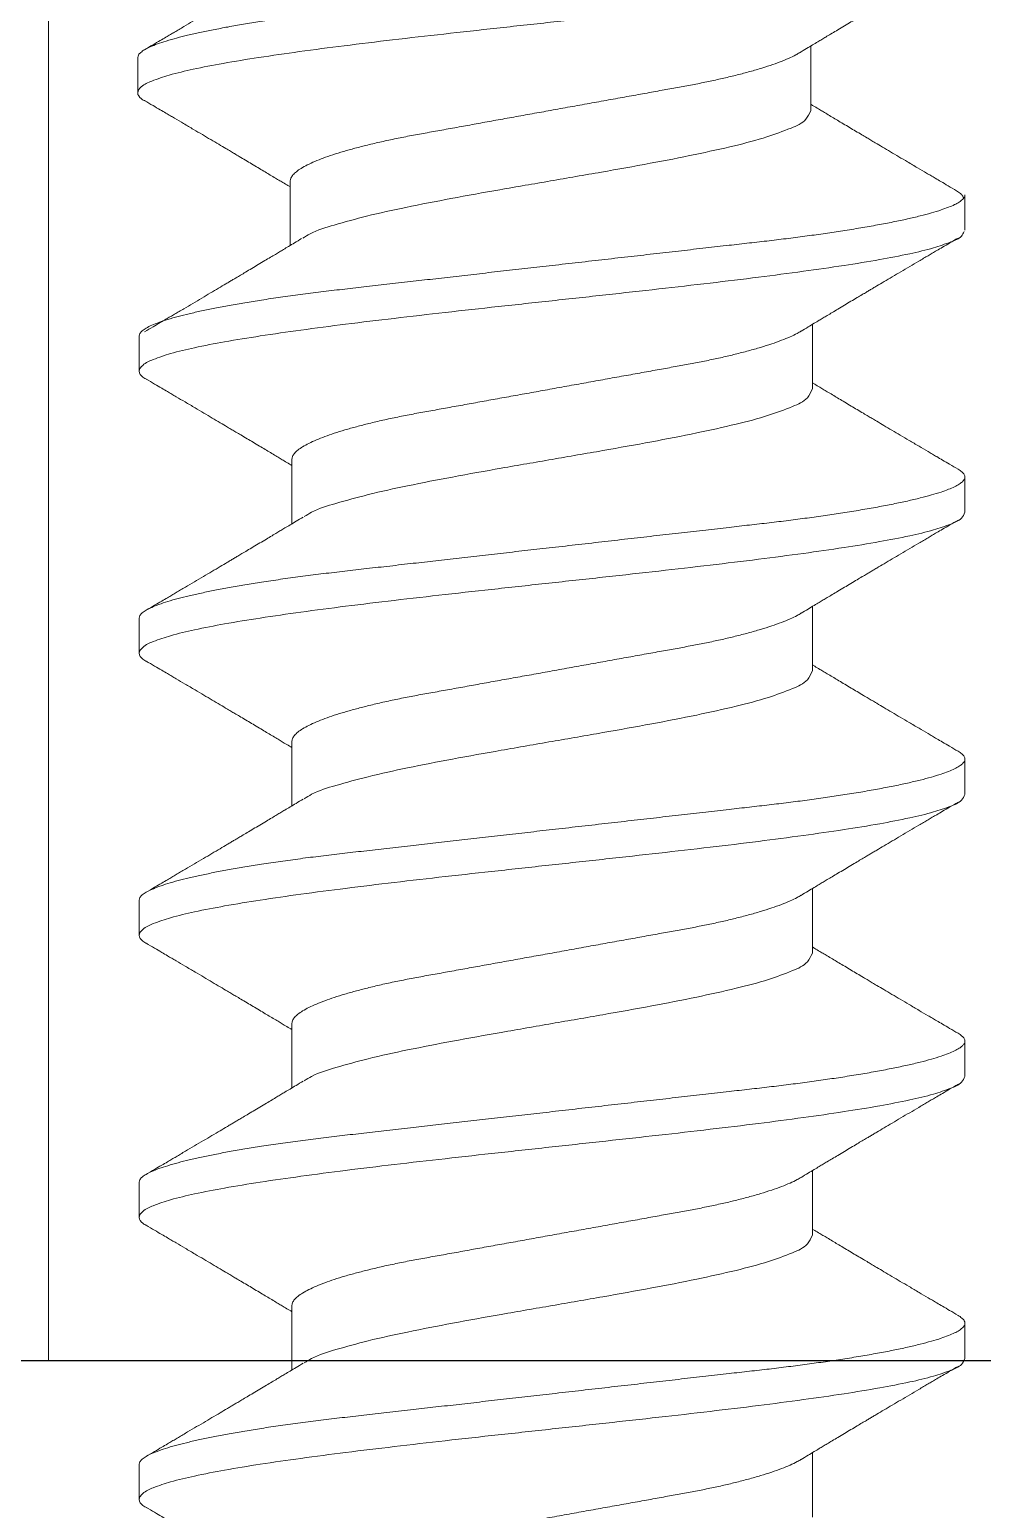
# Model space of a CAD drawing. Extents: x -82 to 113, y -82 to 93.
# Drawn here: x 8.4627 to 8.652, y 76.7512 to 77.045 of the extents above; entities that cross this region are included whole.
import ezdxf

# ---------------------------------------------------------------- set-up
doc = ezdxf.new("R2010")
doc.units = 0
doc.header["$MEASUREMENT"] = 0
doc.linetypes.add('SLD-Solid', pattern=[0])
doc.layers.get('0').update_dxf_attribs({"linetype": 'CONTINUOUS'})
doc.layers.add('Ballons', color=7, linetype='CONTINUOUS')
doc.layers.add('VENT', color=5, linetype='CONTINUOUS')

# ---------------------------------------------------------------- blocks, each defined once
blk = doc.blocks.new('NO 8 2 IN')
at = {"color": 7, "linetype": 'SLD-Solid', "lineweight": 15}
for p, q in [((1.25778, 0.0823), (1.25078, 0.0823)), ((0.9785, 0.082), (0.9715, 0.082)), ((1.0345, 0.082), (1.0275, 0.082)), ((1.0905, 0.082), (1.0835, 0.082)), ((1.1465, 0.082), (1.1395, 0.082)), ((1.2025, 0.082), (1.1955, 0.082)), ((1.01, 0.05169), (0.99721, 0.05169)), ((1.066, 0.05169), (1.05321, 0.05169)), ((1.122, 0.05169), (1.10921, 0.05169)), ((1.178, 0.05169), (1.16521, 0.05169)), ((1.23328, 0.05199), (1.22049, 0.05199)), ((0.968, -0.05169), (0.98079, -0.05169)), ((1.024, -0.05169), (1.03679, -0.05169)), ((1.08, -0.05169), (1.09279, -0.05169)), ((1.136, -0.05169), (1.14879, -0.05169)), ((1.192, -0.05169), (1.20479, -0.05169)), ((1.24728, -0.05139), (1.26007, -0.05139)), ((0.9995, -0.082), (1.0065, -0.082)), ((1.0555, -0.082), (1.0625, -0.082)), ((1.1115, -0.082), (1.1185, -0.082)), ((1.1675, -0.082), (1.1745, -0.082)), ((1.2235, -0.082), (1.2305, -0.082))]:
    blk.add_line(p, q, dxfattribs=at)
for points, knots in [([(1.24914, 0.08075), (1.24927, 0.08104), (1.24959, 0.08174), (1.2508, 0.08263), (1.25235, 0.08137), (1.25329, 0.07915), (1.25446, 0.07567), (1.25556, 0.07094), (1.25671, 0.065), (1.25785, 0.05796), (1.259, 0.04994), (1.26016, 0.04107), (1.26131, 0.0315), (1.26247, 0.0214), (1.26362, 0.01094), (1.26478, 0.0003), (1.26594, -0.01034), (1.26709, -0.0208), (1.26825, -0.0309), (1.2694, -0.04047), (1.27056, -0.04934), (1.27171, -0.05736), (1.27285, -0.06441), (1.274, -0.07032), (1.27509, -0.07511), (1.27627, -0.07847), (1.2772, -0.08093), (1.27836, -0.0815), (1.27878, -0.0817)], [0, 0, 0, 0, 0.0057312, 0.0137294, 0.0217283, 0.0358057, 0.0571924, 0.0858972, 0.1215754, 0.1636904, 0.2115661, 0.2644133, 0.3213499, 0.3814193, 0.4436088, 0.5068678, 0.5701267, 0.6323161, 0.6923852, 0.7493214, 0.8021681, 0.8500432, 0.8921576, 0.9278349, 0.956539, 0.9779248, 0.9920013, 1, 1, 1, 1]), ([(1.25778, 0.0823), (1.25795, 0.08226), (1.25835, 0.08218), (1.25887, 0.08164), (1.25941, 0.08085), (1.25995, 0.07973), (1.26052, 0.0783), (1.2611, 0.07654), (1.26167, 0.07454), (1.26222, 0.07231), (1.26277, 0.06989), (1.26332, 0.06722), (1.26386, 0.06434), (1.26439, 0.06124), (1.26493, 0.05786), (1.26548, 0.05419), (1.26602, 0.05025), (1.26654, 0.04617), (1.26704, 0.04197), (1.26753, 0.03761), (1.26805, 0.03308), (1.26857, 0.02851), (1.26909, 0.02392), (1.26961, 0.01934), (1.27014, 0.01466), (1.27068, 0.00992), (1.27123, 0.00512), (1.2718, 0.00015), (1.27238, -0.00496), (1.27297, -0.01018), (1.27356, -0.01534), (1.27414, -0.02041), (1.2747, -0.02535), (1.27524, -0.03015), (1.27576, -0.03465), (1.27624, -0.03885), (1.27668, -0.04279), (1.27715, -0.04661), (1.27763, -0.05033), (1.27813, -0.05392), (1.27866, -0.05746), (1.27921, -0.06092), (1.2798, -0.06426), (1.28039, -0.06736), (1.28098, -0.07018), (1.28158, -0.07271), (1.28217, -0.07494), (1.28274, -0.07682), (1.28329, -0.07835), (1.2838, -0.07955), (1.2843, -0.08049), (1.28478, -0.08115), (1.28526, -0.0816), (1.28562, -0.08167), (1.28578, -0.0817)], [0, 0, 0, 0, 0.003092, 0.007218, 0.012848, 0.020196, 0.029358, 0.040369, 0.053221, 0.066587, 0.081415, 0.097635, 0.11516, 0.13389, 0.153715, 0.176448, 0.200174, 0.224724, 0.249924, 0.275906, 0.303091, 0.331379, 0.358168, 0.385658, 0.413725, 0.442232, 0.471038, 0.499995, 0.531578, 0.562966, 0.593969, 0.624401, 0.654092, 0.682884, 0.710636, 0.735058, 0.758527, 0.78147, 0.803831, 0.825476, 0.846274, 0.867849, 0.888108, 0.906911, 0.924131, 0.939662, 0.953422, 0.965357, 0.974673, 0.982441, 0.988705, 0.993557, 0.99719, 1, 1, 1, 1]), ([(0.96994, 0.08062), (0.96962, 0.08006), (0.96901, 0.07903), (0.96818, 0.07762), (0.96751, 0.07648), (0.96695, 0.07553), (0.96626, 0.07436), (0.96536, 0.07282), (0.96427, 0.07098), (0.96321, 0.06918), (0.96223, 0.06752), (0.9613, 0.06596), (0.96053, 0.06465), (0.95991, 0.06361), (0.95939, 0.06273), (0.95879, 0.06173), (0.95812, 0.0606), (0.95739, 0.05936), (0.95667, 0.05816), (0.95598, 0.057), (0.95533, 0.05592), (0.95474, 0.05493), (0.95419, 0.05401), (0.95365, 0.05311), (0.95319, 0.05234), (0.95289, 0.05184), (0.95279, 0.05169)], [0, 0, 0, 0, 0.057982, 0.10656, 0.145743, 0.175979, 0.205039, 0.26703, 0.335195, 0.395553, 0.453065, 0.507733, 0.55728, 0.588303, 0.615908, 0.648764, 0.691919, 0.733036, 0.777294, 0.8174, 0.853077, 0.889788, 0.920247, 0.948394, 0.983846, 1, 1, 1, 1]), ([(0.96986, 0.08045), (0.96999, 0.08074), (0.97031, 0.08144), (0.97152, 0.08233), (0.97307, 0.08107), (0.97401, 0.07885), (0.97518, 0.07537), (0.97628, 0.07064), (0.97743, 0.0647), (0.97857, 0.05766), (0.97972, 0.04964), (0.98088, 0.04077), (0.98203, 0.0312), (0.98319, 0.0211), (0.98434, 0.01064), (0.9855, 0), (0.98666, -0.01064), (0.98781, -0.0211), (0.98897, -0.03121), (0.99012, -0.04077), (0.99128, -0.04964), (0.99243, -0.05766), (0.99357, -0.06471), (0.99472, -0.07062), (0.99581, -0.07541), (0.99699, -0.07877), (0.99793, -0.08123), (0.99908, -0.0818), (0.9995, -0.082)], [0, 0, 0, 0, 0.005731, 0.013729, 0.021728, 0.035806, 0.057192, 0.085897, 0.121575, 0.16369, 0.211566, 0.264413, 0.32135, 0.381419, 0.443609, 0.506868, 0.570127, 0.632316, 0.692385, 0.749321, 0.802168, 0.850043, 0.892157, 0.927835, 0.956539, 0.977925, 0.992001, 1, 1, 1, 1]), ([(0.9785, 0.082), (0.97867, 0.08196), (0.97908, 0.08188), (0.97959, 0.08134), (0.98013, 0.08055), (0.98067, 0.07943), (0.98124, 0.078), (0.98182, 0.07624), (0.98239, 0.07424), (0.98294, 0.07201), (0.98349, 0.06959), (0.98404, 0.06692), (0.98458, 0.06404), (0.98511, 0.06094), (0.98565, 0.05756), (0.9862, 0.05389), (0.98674, 0.04995), (0.98726, 0.04587), (0.98776, 0.04167), (0.98825, 0.03731), (0.98877, 0.03278), (0.98929, 0.02821), (0.98981, 0.02362), (0.99033, 0.01904), (0.99086, 0.01436), (0.99141, 0.00962), (0.99195, 0.00482), (0.99252, -0.00015), (0.9931, -0.00526), (0.99369, -0.01048), (0.99428, -0.01564), (0.99486, -0.02071), (0.99542, -0.02565), (0.99597, -0.03045), (0.99648, -0.03495), (0.99696, -0.03915), (0.9974, -0.04309), (0.99787, -0.04691), (0.99835, -0.05063), (0.99885, -0.05422), (0.99938, -0.05776), (0.99993, -0.06122), (1.00052, -0.06456), (1.00111, -0.06766), (1.0017, -0.07048), (1.0023, -0.07301), (1.00289, -0.07524), (1.00346, -0.07712), (1.00401, -0.07865), (1.00452, -0.07985), (1.00502, -0.08079), (1.00551, -0.08145), (1.00598, -0.0819), (1.00634, -0.08197), (1.0065, -0.082)], [0, 0, 0, 0, 0.003092, 0.007218, 0.012848, 0.020196, 0.029358, 0.040368, 0.053221, 0.066587, 0.081415, 0.097635, 0.11516, 0.13389, 0.153715, 0.176448, 0.200174, 0.224724, 0.249924, 0.275905, 0.303091, 0.331379, 0.358167, 0.385658, 0.413725, 0.442232, 0.471038, 0.499995, 0.531578, 0.562966, 0.593969, 0.624401, 0.654092, 0.682884, 0.710636, 0.735058, 0.758527, 0.78147, 0.803831, 0.825476, 0.846274, 0.867849, 0.888108, 0.906911, 0.924131, 0.939662, 0.953422, 0.965357, 0.974673, 0.982441, 0.988705, 0.993557, 0.99719, 1, 1, 1, 1]), ([(0.99856, 0.04945), (0.99828, 0.04991), (0.99775, 0.05078), (0.99703, 0.05198), (0.99643, 0.05298), (0.99591, 0.05385), (0.9954, 0.05471), (0.99482, 0.05567), (0.99414, 0.05681), (0.9934, 0.05805), (0.99264, 0.05932), (0.99193, 0.06051), (0.99132, 0.06153), (0.99083, 0.06237), (0.9904, 0.06309), (0.99, 0.06377), (0.98943, 0.06472), (0.98868, 0.06599), (0.98774, 0.06758), (0.98673, 0.06928), (0.9857, 0.07104), (0.98481, 0.07255), (0.98409, 0.07376), (0.98357, 0.07465), (0.98305, 0.07552), (0.98249, 0.07647), (0.98182, 0.07762), (0.98099, 0.07903), (0.98039, 0.08006), (0.98006, 0.08062)], [0, 0, 0, 0, 0.0451994, 0.0838995, 0.1160725, 0.1417313, 0.1675749, 0.1986999, 0.2351163, 0.2768365, 0.318633, 0.357685, 0.3906107, 0.4173953, 0.438437, 0.4596488, 0.4829882, 0.5298511, 0.5815661, 0.6360153, 0.6931995, 0.7506899, 0.7808661, 0.8094732, 0.8365086, 0.8645783, 0.9009618, 0.9460988, 1, 1, 1, 1]), ([(1.02594, 0.08062), (1.02562, 0.08006), (1.02501, 0.07903), (1.02418, 0.07762), (1.02351, 0.07648), (1.02295, 0.07553), (1.02226, 0.07436), (1.02136, 0.07282), (1.02027, 0.07098), (1.01921, 0.06918), (1.01823, 0.06752), (1.0173, 0.06596), (1.01653, 0.06465), (1.01591, 0.06361), (1.01539, 0.06273), (1.01479, 0.06173), (1.01412, 0.0606), (1.01339, 0.05936), (1.01267, 0.05816), (1.01198, 0.057), (1.01133, 0.05592), (1.01074, 0.05493), (1.01019, 0.05401), (1.00965, 0.05311), (1.00919, 0.05234), (1.00889, 0.05184), (1.00879, 0.05169)], [0, 0, 0, 0, 0.057982, 0.10656, 0.145743, 0.175978, 0.205039, 0.26703, 0.335195, 0.395552, 0.453065, 0.507732, 0.55728, 0.588303, 0.615908, 0.648764, 0.691919, 0.733036, 0.777294, 0.8174, 0.853077, 0.889788, 0.920247, 0.948394, 0.983846, 1, 1, 1, 1]), ([(1.02586, 0.08045), (1.02599, 0.08074), (1.02631, 0.08144), (1.02752, 0.08233), (1.02907, 0.08107), (1.03001, 0.07885), (1.03118, 0.07537), (1.03228, 0.07064), (1.03343, 0.0647), (1.03457, 0.05766), (1.03572, 0.04964), (1.03688, 0.04077), (1.03803, 0.0312), (1.03919, 0.0211), (1.04034, 0.01064), (1.0415, 0), (1.04266, -0.01064), (1.04381, -0.0211), (1.04497, -0.03121), (1.04612, -0.04077), (1.04728, -0.04964), (1.04843, -0.05766), (1.04957, -0.06471), (1.05072, -0.07062), (1.05181, -0.07541), (1.05299, -0.07877), (1.05393, -0.08123), (1.05508, -0.0818), (1.0555, -0.082)], [0, 0, 0, 0, 0.005731, 0.013729, 0.021728, 0.035806, 0.057192, 0.085897, 0.121575, 0.16369, 0.211566, 0.264413, 0.32135, 0.381419, 0.443609, 0.506868, 0.570127, 0.632316, 0.692385, 0.749321, 0.802168, 0.850043, 0.892157, 0.927835, 0.956539, 0.977925, 0.992001, 1, 1, 1, 1]), ([(1.0345, 0.082), (1.03467, 0.08196), (1.03508, 0.08188), (1.03559, 0.08134), (1.03613, 0.08055), (1.03667, 0.07943), (1.03724, 0.078), (1.03782, 0.07624), (1.03839, 0.07424), (1.03894, 0.07201), (1.03949, 0.06959), (1.04004, 0.06692), (1.04058, 0.06404), (1.04111, 0.06094), (1.04166, 0.05756), (1.0422, 0.05389), (1.04274, 0.04995), (1.04326, 0.04587), (1.04376, 0.04167), (1.04425, 0.03731), (1.04477, 0.03278), (1.04529, 0.02821), (1.04581, 0.02362), (1.04633, 0.01904), (1.04687, 0.01436), (1.04741, 0.00962), (1.04795, 0.00482), (1.04852, -0.00015), (1.0491, -0.00526), (1.04969, -0.01048), (1.05028, -0.01564), (1.05086, -0.02071), (1.05142, -0.02565), (1.05197, -0.03045), (1.05248, -0.03495), (1.05296, -0.03915), (1.0534, -0.04309), (1.05387, -0.04691), (1.05435, -0.05063), (1.05485, -0.05422), (1.05538, -0.05776), (1.05593, -0.06122), (1.05652, -0.06456), (1.05711, -0.06766), (1.0577, -0.07048), (1.0583, -0.07301), (1.05889, -0.07524), (1.05946, -0.07712), (1.06001, -0.07865), (1.06052, -0.07985), (1.06102, -0.08079), (1.06151, -0.08145), (1.06198, -0.0819), (1.06234, -0.08197), (1.0625, -0.082)], [0, 0, 0, 0, 0.003092, 0.007218, 0.012848, 0.020196, 0.029358, 0.040368, 0.053221, 0.066587, 0.081415, 0.097635, 0.11516, 0.13389, 0.153715, 0.176448, 0.200174, 0.224724, 0.249924, 0.275905, 0.303091, 0.331379, 0.358167, 0.385658, 0.413725, 0.442232, 0.471038, 0.499994, 0.531578, 0.562966, 0.593968, 0.624401, 0.654092, 0.682884, 0.710636, 0.735058, 0.758526, 0.78147, 0.803831, 0.825476, 0.846274, 0.867849, 0.888108, 0.906911, 0.924131, 0.939662, 0.953422, 0.965357, 0.974672, 0.982441, 0.988705, 0.993557, 0.99719, 1, 1, 1, 1]), ([(1.05456, 0.04945), (1.05428, 0.04991), (1.05375, 0.05078), (1.05303, 0.05198), (1.05243, 0.05298), (1.05191, 0.05385), (1.0514, 0.05471), (1.05082, 0.05567), (1.05014, 0.05681), (1.0494, 0.05805), (1.04864, 0.05932), (1.04793, 0.06051), (1.04732, 0.06153), (1.04683, 0.06237), (1.0464, 0.06309), (1.046, 0.06377), (1.04543, 0.06472), (1.04468, 0.06599), (1.04374, 0.06758), (1.04273, 0.06928), (1.0417, 0.07104), (1.04081, 0.07255), (1.04009, 0.07376), (1.03957, 0.07465), (1.03905, 0.07552), (1.03849, 0.07647), (1.03782, 0.07762), (1.03699, 0.07903), (1.03639, 0.08006), (1.03606, 0.08062)], [0, 0, 0, 0, 0.045199, 0.083899, 0.116073, 0.141731, 0.167575, 0.198699, 0.235117, 0.276837, 0.318632, 0.357685, 0.39061, 0.417396, 0.438437, 0.459649, 0.482989, 0.529851, 0.581567, 0.636016, 0.6932, 0.750691, 0.780867, 0.809473, 0.836508, 0.864578, 0.900963, 0.9461, 1, 1, 1, 1]), ([(1.08194, 0.08062), (1.08162, 0.08006), (1.08101, 0.07903), (1.08018, 0.07762), (1.07951, 0.07648), (1.07895, 0.07553), (1.07826, 0.07436), (1.07736, 0.07282), (1.07627, 0.07098), (1.07521, 0.06918), (1.07423, 0.06752), (1.0733, 0.06596), (1.07253, 0.06465), (1.07191, 0.06361), (1.07139, 0.06273), (1.07079, 0.06173), (1.07012, 0.0606), (1.06939, 0.05936), (1.06867, 0.05816), (1.06798, 0.057), (1.06733, 0.05592), (1.06674, 0.05493), (1.06619, 0.05401), (1.06565, 0.05311), (1.06519, 0.05234), (1.06489, 0.05184), (1.06479, 0.05169)], [0, 0, 0, 0, 0.057982, 0.10656, 0.145743, 0.175978, 0.205039, 0.267031, 0.335196, 0.395553, 0.453065, 0.507733, 0.55728, 0.588303, 0.615909, 0.648764, 0.691919, 0.733036, 0.777294, 0.817401, 0.853077, 0.889788, 0.920247, 0.948394, 0.983846, 1, 1, 1, 1]), ([(1.08186, 0.08045), (1.08199, 0.08074), (1.08231, 0.08144), (1.08352, 0.08233), (1.08507, 0.08107), (1.08601, 0.07885), (1.08718, 0.07537), (1.08828, 0.07064), (1.08943, 0.0647), (1.09057, 0.05766), (1.09172, 0.04964), (1.09288, 0.04077), (1.09403, 0.0312), (1.09519, 0.0211), (1.09634, 0.01064), (1.0975, 0), (1.09866, -0.01064), (1.09981, -0.0211), (1.10097, -0.03121), (1.10212, -0.04077), (1.10328, -0.04964), (1.10443, -0.05766), (1.10557, -0.06471), (1.10672, -0.07062), (1.10781, -0.07541), (1.10899, -0.07877), (1.10993, -0.08123), (1.11108, -0.0818), (1.1115, -0.082)], [0, 0, 0, 0, 0.0057312, 0.0137294, 0.0217283, 0.0358057, 0.0571924, 0.0858972, 0.1215754, 0.1636904, 0.2115661, 0.2644133, 0.3213499, 0.3814193, 0.4436088, 0.5068678, 0.5701267, 0.6323161, 0.6923852, 0.7493214, 0.8021681, 0.8500432, 0.8921576, 0.9278349, 0.956539, 0.9779248, 0.9920013, 1, 1, 1, 1]), ([(1.0905, 0.082), (1.09067, 0.08196), (1.09108, 0.08188), (1.09159, 0.08134), (1.09213, 0.08055), (1.09267, 0.07943), (1.09324, 0.078), (1.09382, 0.07624), (1.09439, 0.07424), (1.09494, 0.07201), (1.09549, 0.06959), (1.09604, 0.06692), (1.09658, 0.06404), (1.09711, 0.06094), (1.09766, 0.05756), (1.0982, 0.05389), (1.09874, 0.04995), (1.09926, 0.04587), (1.09976, 0.04167), (1.10025, 0.03731), (1.10077, 0.03278), (1.10129, 0.02821), (1.10181, 0.02362), (1.10233, 0.01904), (1.10287, 0.01436), (1.10341, 0.00962), (1.10395, 0.00482), (1.10452, -0.00015), (1.1051, -0.00526), (1.10569, -0.01048), (1.10628, -0.01564), (1.10686, -0.02071), (1.10742, -0.02565), (1.10797, -0.03045), (1.10848, -0.03495), (1.10896, -0.03915), (1.1094, -0.04309), (1.10987, -0.04691), (1.11035, -0.05063), (1.11085, -0.05422), (1.11138, -0.05776), (1.11193, -0.06122), (1.11252, -0.06456), (1.11311, -0.06766), (1.1137, -0.07048), (1.1143, -0.07301), (1.11489, -0.07524), (1.11546, -0.07712), (1.11601, -0.07865), (1.11652, -0.07985), (1.11702, -0.08079), (1.11751, -0.08145), (1.11798, -0.0819), (1.11834, -0.08197), (1.1185, -0.082)], [0, 0, 0, 0, 0.003092, 0.007218, 0.012848, 0.020196, 0.029358, 0.040369, 0.053221, 0.066587, 0.081415, 0.097635, 0.11516, 0.13389, 0.153715, 0.176448, 0.200174, 0.224724, 0.249924, 0.275906, 0.303091, 0.331379, 0.358168, 0.385658, 0.413725, 0.442232, 0.471038, 0.499995, 0.531578, 0.562966, 0.593969, 0.624401, 0.654092, 0.682884, 0.710636, 0.735058, 0.758527, 0.78147, 0.803831, 0.825476, 0.846274, 0.867849, 0.888108, 0.906911, 0.924131, 0.939662, 0.953422, 0.965357, 0.974673, 0.982441, 0.988705, 0.993557, 0.99719, 1, 1, 1, 1]), ([(1.11056, 0.04945), (1.11028, 0.04991), (1.10975, 0.05078), (1.10903, 0.05198), (1.10843, 0.05298), (1.10791, 0.05385), (1.1074, 0.05471), (1.10682, 0.05567), (1.10614, 0.05681), (1.1054, 0.05805), (1.10464, 0.05932), (1.10393, 0.06051), (1.10332, 0.06153), (1.10283, 0.06237), (1.1024, 0.06309), (1.102, 0.06377), (1.10143, 0.06472), (1.10068, 0.06599), (1.09974, 0.06758), (1.09873, 0.06928), (1.0977, 0.07104), (1.09681, 0.07255), (1.09609, 0.07376), (1.09557, 0.07465), (1.09505, 0.07552), (1.09449, 0.07647), (1.09382, 0.07762), (1.09299, 0.07903), (1.09239, 0.08006), (1.09206, 0.08062)], [0, 0, 0, 0, 0.0451999, 0.083899, 0.1160726, 0.1417319, 0.1675755, 0.1986995, 0.2351164, 0.2768371, 0.3186332, 0.3576857, 0.3906104, 0.417396, 0.4384372, 0.4596495, 0.4829884, 0.5298514, 0.5815664, 0.6360157, 0.6932004, 0.7506903, 0.7808665, 0.8094736, 0.8365085, 0.8645782, 0.9009622, 0.9460993, 1, 1, 1, 1]), ([(1.13794, 0.08062), (1.13762, 0.08006), (1.13701, 0.07903), (1.13618, 0.07762), (1.13551, 0.07648), (1.13495, 0.07553), (1.13426, 0.07436), (1.13336, 0.07282), (1.13227, 0.07098), (1.13121, 0.06918), (1.13023, 0.06752), (1.1293, 0.06596), (1.12853, 0.06465), (1.12791, 0.06361), (1.12739, 0.06273), (1.12679, 0.06173), (1.12612, 0.0606), (1.12539, 0.05936), (1.12467, 0.05816), (1.12398, 0.057), (1.12333, 0.05592), (1.12274, 0.05493), (1.12219, 0.05401), (1.12165, 0.05311), (1.12119, 0.05234), (1.12089, 0.05184), (1.12079, 0.05169)], [0, 0, 0, 0, 0.057982, 0.10656, 0.145743, 0.175978, 0.205039, 0.267031, 0.335195, 0.395552, 0.453065, 0.507733, 0.557279, 0.588303, 0.615909, 0.648764, 0.691919, 0.733036, 0.777294, 0.8174, 0.853077, 0.889787, 0.920247, 0.948394, 0.983846, 1, 1, 1, 1]), ([(1.13786, 0.08045), (1.13799, 0.08074), (1.13831, 0.08144), (1.13952, 0.08233), (1.14107, 0.08107), (1.14201, 0.07885), (1.14318, 0.07537), (1.14428, 0.07064), (1.14543, 0.0647), (1.14657, 0.05766), (1.14772, 0.04964), (1.14888, 0.04077), (1.15003, 0.0312), (1.15119, 0.0211), (1.15234, 0.01064), (1.1535, 0), (1.15466, -0.01064), (1.15581, -0.0211), (1.15697, -0.03121), (1.15812, -0.04077), (1.15928, -0.04964), (1.16043, -0.05766), (1.16157, -0.06471), (1.16272, -0.07062), (1.16381, -0.07541), (1.16499, -0.07877), (1.16593, -0.08123), (1.16708, -0.0818), (1.1675, -0.082)], [0, 0, 0, 0, 0.005731, 0.013729, 0.021728, 0.035806, 0.057192, 0.085897, 0.121575, 0.16369, 0.211566, 0.264413, 0.32135, 0.381419, 0.443609, 0.506868, 0.570127, 0.632316, 0.692385, 0.749321, 0.802168, 0.850043, 0.892158, 0.927835, 0.956539, 0.977925, 0.992002, 1, 1, 1, 1]), ([(1.1465, 0.082), (1.14667, 0.08196), (1.14708, 0.08188), (1.14759, 0.08134), (1.14813, 0.08055), (1.14867, 0.07943), (1.14924, 0.078), (1.14982, 0.07624), (1.15039, 0.07424), (1.15094, 0.07201), (1.15149, 0.06959), (1.15204, 0.06692), (1.15258, 0.06404), (1.15311, 0.06094), (1.15366, 0.05756), (1.1542, 0.05389), (1.15474, 0.04995), (1.15526, 0.04587), (1.15576, 0.04167), (1.15625, 0.03731), (1.15677, 0.03278), (1.15729, 0.02821), (1.15781, 0.02362), (1.15833, 0.01904), (1.15887, 0.01436), (1.15941, 0.00962), (1.15995, 0.00482), (1.16052, -0.00015), (1.1611, -0.00526), (1.16169, -0.01048), (1.16228, -0.01564), (1.16286, -0.02071), (1.16342, -0.02565), (1.16397, -0.03045), (1.16448, -0.03495), (1.16496, -0.03915), (1.1654, -0.04309), (1.16587, -0.04691), (1.16635, -0.05063), (1.16685, -0.05422), (1.16738, -0.05776), (1.16793, -0.06122), (1.16852, -0.06456), (1.16911, -0.06766), (1.1697, -0.07048), (1.1703, -0.07301), (1.17089, -0.07524), (1.17146, -0.07712), (1.17201, -0.07865), (1.17252, -0.07985), (1.17302, -0.08079), (1.17351, -0.08145), (1.17398, -0.0819), (1.17434, -0.08197), (1.1745, -0.082)], [0, 0, 0, 0, 0.003092, 0.007218, 0.012848, 0.020196, 0.029358, 0.040369, 0.053221, 0.066587, 0.081415, 0.097635, 0.11516, 0.13389, 0.153715, 0.176448, 0.200175, 0.224724, 0.249925, 0.275906, 0.303091, 0.331379, 0.358168, 0.385658, 0.413725, 0.442232, 0.471038, 0.499995, 0.531578, 0.562967, 0.593969, 0.624401, 0.654092, 0.682884, 0.710637, 0.735058, 0.758527, 0.78147, 0.803831, 0.825476, 0.846274, 0.867849, 0.888108, 0.906911, 0.924131, 0.939662, 0.953423, 0.965357, 0.974673, 0.982441, 0.988705, 0.993557, 0.99719, 1, 1, 1, 1]), ([(1.16656, 0.04945), (1.16628, 0.04991), (1.16575, 0.05078), (1.16503, 0.05198), (1.16443, 0.05298), (1.16391, 0.05385), (1.1634, 0.05471), (1.16282, 0.05567), (1.16214, 0.05681), (1.1614, 0.05805), (1.16064, 0.05932), (1.15993, 0.06051), (1.15932, 0.06153), (1.15883, 0.06237), (1.1584, 0.06309), (1.158, 0.06377), (1.15743, 0.06472), (1.15668, 0.06599), (1.15574, 0.06758), (1.15473, 0.06928), (1.1537, 0.07104), (1.15281, 0.07255), (1.15209, 0.07376), (1.15157, 0.07465), (1.15105, 0.07552), (1.15049, 0.07647), (1.14982, 0.07762), (1.14899, 0.07903), (1.14839, 0.08006), (1.14806, 0.08062)], [0, 0, 0, 0, 0.045199, 0.083899, 0.116073, 0.141732, 0.167575, 0.1987, 0.235116, 0.276837, 0.318633, 0.357685, 0.39061, 0.417395, 0.438437, 0.45965, 0.482988, 0.529851, 0.581566, 0.636015, 0.6932, 0.75069, 0.780866, 0.809473, 0.836508, 0.864578, 0.900962, 0.946099, 1, 1, 1, 1]), ([(1.19394, 0.08062), (1.19362, 0.08006), (1.19301, 0.07903), (1.19218, 0.07762), (1.19151, 0.07648), (1.19095, 0.07553), (1.19026, 0.07436), (1.18936, 0.07282), (1.18827, 0.07098), (1.18721, 0.06918), (1.18623, 0.06752), (1.1853, 0.06596), (1.18453, 0.06465), (1.18391, 0.06361), (1.18339, 0.06273), (1.18279, 0.06173), (1.18212, 0.0606), (1.18139, 0.05936), (1.18067, 0.05816), (1.17998, 0.057), (1.17933, 0.05592), (1.17874, 0.05493), (1.17819, 0.05401), (1.17765, 0.05311), (1.17719, 0.05234), (1.17689, 0.05184), (1.17679, 0.05169)], [0, 0, 0, 0, 0.057982, 0.10656, 0.145743, 0.175979, 0.205039, 0.267031, 0.335196, 0.395553, 0.453065, 0.507733, 0.55728, 0.588303, 0.615909, 0.648764, 0.691919, 0.733036, 0.777295, 0.817401, 0.853077, 0.889788, 0.920247, 0.948394, 0.983846, 1, 1, 1, 1]), ([(1.19386, 0.08045), (1.19399, 0.08074), (1.19431, 0.08144), (1.19552, 0.08233), (1.19707, 0.08107), (1.19801, 0.07885), (1.19918, 0.07537), (1.20028, 0.07064), (1.20143, 0.0647), (1.20257, 0.05766), (1.20372, 0.04964), (1.20488, 0.04077), (1.20603, 0.0312), (1.20719, 0.0211), (1.20834, 0.01064), (1.2095, 0), (1.21066, -0.01064), (1.21181, -0.0211), (1.21297, -0.03121), (1.21412, -0.04077), (1.21528, -0.04964), (1.21643, -0.05766), (1.21757, -0.06471), (1.21872, -0.07062), (1.21981, -0.07541), (1.221, -0.07875), (1.22187, -0.08116), (1.22292, -0.08168), (1.22324, -0.08185)], [0, 0, 0, 0, 0.005741, 0.013754, 0.021767, 0.035869, 0.057293, 0.086049, 0.12179, 0.163979, 0.21194, 0.26488, 0.321917, 0.382093, 0.444392, 0.507763, 0.571133, 0.633432, 0.693607, 0.750644, 0.803584, 0.851544, 0.893732, 0.929473, 0.958227, 0.979651, 0.993752, 1, 1, 1, 1]), ([(1.2025, 0.082), (1.20267, 0.08196), (1.20308, 0.08188), (1.20359, 0.08134), (1.20413, 0.08055), (1.20467, 0.07943), (1.20524, 0.078), (1.20582, 0.07624), (1.20639, 0.07424), (1.20694, 0.07201), (1.20749, 0.06959), (1.20804, 0.06692), (1.20858, 0.06404), (1.20911, 0.06094), (1.20966, 0.05756), (1.2102, 0.05389), (1.21074, 0.04995), (1.21126, 0.04587), (1.21176, 0.04167), (1.21225, 0.03731), (1.21277, 0.03278), (1.21329, 0.02821), (1.21381, 0.02362), (1.21433, 0.01904), (1.21487, 0.01436), (1.21541, 0.00962), (1.21595, 0.00482), (1.21652, -0.00015), (1.2171, -0.00526), (1.21769, -0.01048), (1.21828, -0.01564), (1.21886, -0.02071), (1.21942, -0.02565), (1.21997, -0.03045), (1.22048, -0.03495), (1.22096, -0.03915), (1.2214, -0.04309), (1.22187, -0.04691), (1.22235, -0.05063), (1.22285, -0.05422), (1.22338, -0.05776), (1.22393, -0.06122), (1.22452, -0.06456), (1.22511, -0.06766), (1.2257, -0.07048), (1.2263, -0.07301), (1.22689, -0.07524), (1.22746, -0.07712), (1.22801, -0.07865), (1.22852, -0.07985), (1.22902, -0.08079), (1.22951, -0.08145), (1.22998, -0.0819), (1.23034, -0.08197), (1.2305, -0.082)], [0, 0, 0, 0, 0.003092, 0.007218, 0.012848, 0.020196, 0.029358, 0.040369, 0.053221, 0.066587, 0.081415, 0.097635, 0.11516, 0.13389, 0.153715, 0.176448, 0.200175, 0.224724, 0.249925, 0.275906, 0.303091, 0.331379, 0.358168, 0.385658, 0.413725, 0.442232, 0.471038, 0.499995, 0.531578, 0.562967, 0.593969, 0.624401, 0.654092, 0.682884, 0.710637, 0.735058, 0.758527, 0.78147, 0.803831, 0.825476, 0.846274, 0.867849, 0.888108, 0.906911, 0.924131, 0.939662, 0.953423, 0.965357, 0.974673, 0.982441, 0.988705, 0.993557, 0.99719, 1, 1, 1, 1]), ([(1.22184, 0.04975), (1.22156, 0.05021), (1.22103, 0.05108), (1.22031, 0.05228), (1.21971, 0.05328), (1.21919, 0.05415), (1.21867, 0.05501), (1.2181, 0.05598), (1.21742, 0.05711), (1.21667, 0.05835), (1.21592, 0.05963), (1.21521, 0.06081), (1.2146, 0.06183), (1.2141, 0.06267), (1.21368, 0.06339), (1.21327, 0.06407), (1.21271, 0.06502), (1.21196, 0.06629), (1.21102, 0.06788), (1.21001, 0.06958), (1.20897, 0.07134), (1.20809, 0.07285), (1.20737, 0.07406), (1.20685, 0.07495), (1.20633, 0.07582), (1.20577, 0.07677), (1.2051, 0.07792), (1.20427, 0.07933), (1.20366, 0.08036), (1.20333, 0.08092)], [0, 0, 0, 0, 0.045199, 0.083899, 0.116073, 0.141731, 0.167575, 0.198699, 0.235117, 0.276837, 0.318632, 0.357685, 0.39061, 0.417396, 0.438437, 0.459649, 0.482989, 0.529851, 0.581567, 0.636016, 0.6932, 0.750691, 0.780867, 0.809473, 0.836508, 0.864578, 0.900963, 0.9461, 1, 1, 1, 1]), ([(1.24922, 0.08092), (1.24889, 0.08036), (1.24829, 0.07933), (1.24746, 0.07792), (1.24679, 0.07678), (1.24623, 0.07583), (1.24554, 0.07466), (1.24463, 0.07312), (1.24355, 0.07128), (1.24249, 0.06948), (1.2415, 0.06782), (1.24058, 0.06626), (1.23981, 0.06495), (1.23919, 0.06391), (1.23867, 0.06303), (1.23807, 0.06203), (1.2374, 0.0609), (1.23666, 0.05966), (1.23594, 0.05846), (1.23525, 0.0573), (1.23461, 0.05622), (1.23402, 0.05523), (1.23347, 0.05431), (1.23292, 0.05341), (1.23246, 0.05264), (1.23217, 0.05214), (1.23207, 0.05199)], [0, 0, 0, 0, 0.057982, 0.10656, 0.145743, 0.175978, 0.205039, 0.267031, 0.335196, 0.395553, 0.453065, 0.507733, 0.55728, 0.588303, 0.615909, 0.648764, 0.691919, 0.733036, 0.777294, 0.817401, 0.853077, 0.889788, 0.920247, 0.948394, 0.983846, 1, 1, 1, 1]), ([(1.27784, 0.04975), (1.27756, 0.05021), (1.27703, 0.05108), (1.27631, 0.05228), (1.27571, 0.05328), (1.27519, 0.05415), (1.27467, 0.05501), (1.2741, 0.05598), (1.27342, 0.05711), (1.27267, 0.05835), (1.27192, 0.05963), (1.27121, 0.06081), (1.2706, 0.06183), (1.2701, 0.06267), (1.26968, 0.06339), (1.26927, 0.06407), (1.26871, 0.06502), (1.26796, 0.06629), (1.26702, 0.06788), (1.26601, 0.06958), (1.26497, 0.07134), (1.26409, 0.07285), (1.26337, 0.07406), (1.26285, 0.07495), (1.26233, 0.07582), (1.26177, 0.07677), (1.2611, 0.07792), (1.26027, 0.07933), (1.25966, 0.08036), (1.25933, 0.08092)], [0, 0, 0, 0, 0.0451999, 0.083899, 0.1160726, 0.1417319, 0.1675755, 0.1986995, 0.2351164, 0.2768371, 0.3186332, 0.3576857, 0.3906104, 0.417396, 0.4384372, 0.4596495, 0.4829884, 0.5298514, 0.5815664, 0.6360157, 0.6932004, 0.7506903, 0.7808665, 0.8094736, 0.8365085, 0.8645782, 0.9009622, 0.9460993, 1, 1, 1, 1]), ([(0.954, 0.05169), (0.9542, 0.05166), (0.95464, 0.05159), (0.95527, 0.05114), (0.9559, 0.05045), (0.95656, 0.04949), (0.95723, 0.04825), (0.9579, 0.04678), (0.95856, 0.04508), (0.95922, 0.0432), (0.95987, 0.0411), (0.96051, 0.0388), (0.96116, 0.03628), (0.9618, 0.03355), (0.96242, 0.03063), (0.96302, 0.0276), (0.96359, 0.02443), (0.96418, 0.02113), (0.96479, 0.01775), (0.96542, 0.0143), (0.96605, 0.01082), (0.96669, 0.00726), (0.96734, 0.00364), (0.96801, -0.00007), (0.9687, -0.00386), (0.96939, -0.00769), (0.97007, -0.01146), (0.97073, -0.01513), (0.97137, -0.01868), (0.97198, -0.02203), (0.97254, -0.02517), (0.97308, -0.02813), (0.97365, -0.03098), (0.97424, -0.03372), (0.97487, -0.03639), (0.97552, -0.03894), (0.97621, -0.04135), (0.9769, -0.04355), (0.97759, -0.0455), (0.97829, -0.0472), (0.97888, -0.04849), (0.9793, -0.04919), (0.97945, -0.04943)], [0, 0, 0, 0, 0.00566, 0.012577, 0.021365, 0.032352, 0.045689, 0.061423, 0.078422, 0.097441, 0.118359, 0.141021, 0.165246, 0.19242, 0.220865, 0.25031, 0.2806, 0.312419, 0.345788, 0.378482, 0.412166, 0.446614, 0.481581, 0.516811, 0.554171, 0.591217, 0.627644, 0.663165, 0.697515, 0.730461, 0.760059, 0.788419, 0.816064, 0.842792, 0.868376, 0.894021, 0.917895, 0.939784, 0.95951, 0.976937, 0.991987, 1, 1, 1, 1]), ([(1.01, 0.05169), (1.0102, 0.05166), (1.01064, 0.05159), (1.01127, 0.05114), (1.0119, 0.05045), (1.01256, 0.04949), (1.01323, 0.04825), (1.0139, 0.04678), (1.01456, 0.04508), (1.01522, 0.0432), (1.01587, 0.0411), (1.01651, 0.0388), (1.01716, 0.03628), (1.0178, 0.03355), (1.01842, 0.03063), (1.01902, 0.0276), (1.01959, 0.02443), (1.02018, 0.02113), (1.02079, 0.01775), (1.02142, 0.0143), (1.02205, 0.01082), (1.02269, 0.00726), (1.02334, 0.00364), (1.02401, -0.00007), (1.0247, -0.00386), (1.02539, -0.00769), (1.02607, -0.01146), (1.02673, -0.01513), (1.02737, -0.01868), (1.02798, -0.02203), (1.02854, -0.02517), (1.02908, -0.02813), (1.02965, -0.03098), (1.03024, -0.03372), (1.03087, -0.03639), (1.03152, -0.03894), (1.03221, -0.04135), (1.0329, -0.04355), (1.03359, -0.0455), (1.03429, -0.0472), (1.03488, -0.04849), (1.0353, -0.04919), (1.03545, -0.04943)], [0, 0, 0, 0, 0.00566, 0.012578, 0.021366, 0.032352, 0.04569, 0.061424, 0.078422, 0.097441, 0.118359, 0.141021, 0.165246, 0.192421, 0.220865, 0.250311, 0.2806, 0.312419, 0.345788, 0.378482, 0.412166, 0.446614, 0.481581, 0.516811, 0.554171, 0.591217, 0.627644, 0.663165, 0.697515, 0.730461, 0.760059, 0.788419, 0.816064, 0.842792, 0.868377, 0.894021, 0.917895, 0.939785, 0.95951, 0.976938, 0.991987, 1, 1, 1, 1]), ([(1.066, 0.05169), (1.0662, 0.05166), (1.06664, 0.05159), (1.06727, 0.05114), (1.0679, 0.05045), (1.06856, 0.04949), (1.06923, 0.04825), (1.0699, 0.04678), (1.07056, 0.04508), (1.07122, 0.0432), (1.07187, 0.0411), (1.07251, 0.0388), (1.07316, 0.03628), (1.0738, 0.03355), (1.07442, 0.03063), (1.07502, 0.0276), (1.07559, 0.02443), (1.07618, 0.02113), (1.07679, 0.01775), (1.07742, 0.0143), (1.07805, 0.01082), (1.07869, 0.00726), (1.07934, 0.00364), (1.08001, -0.00007), (1.0807, -0.00386), (1.08139, -0.00769), (1.08207, -0.01146), (1.08273, -0.01513), (1.08337, -0.01868), (1.08398, -0.02203), (1.08454, -0.02517), (1.08508, -0.02813), (1.08565, -0.03098), (1.08624, -0.03372), (1.08687, -0.03639), (1.08752, -0.03894), (1.08821, -0.04135), (1.0889, -0.04355), (1.08959, -0.0455), (1.09029, -0.0472), (1.09088, -0.04849), (1.0913, -0.04919), (1.09145, -0.04943)], [0, 0, 0, 0, 0.00566, 0.012578, 0.021366, 0.032352, 0.04569, 0.061424, 0.078423, 0.097441, 0.118359, 0.141021, 0.165246, 0.192421, 0.220865, 0.250311, 0.2806, 0.312419, 0.345788, 0.378482, 0.412166, 0.446614, 0.481581, 0.516811, 0.554171, 0.591217, 0.627644, 0.663165, 0.697515, 0.730461, 0.760059, 0.788419, 0.816064, 0.842792, 0.868376, 0.894021, 0.917895, 0.939784, 0.95951, 0.976938, 0.991987, 1, 1, 1, 1]), ([(1.122, 0.05169), (1.1222, 0.05166), (1.12264, 0.05159), (1.12327, 0.05114), (1.1239, 0.05045), (1.12456, 0.04949), (1.12523, 0.04825), (1.1259, 0.04678), (1.12656, 0.04508), (1.12722, 0.0432), (1.12787, 0.0411), (1.12851, 0.0388), (1.12916, 0.03628), (1.1298, 0.03355), (1.13042, 0.03063), (1.13102, 0.0276), (1.13159, 0.02443), (1.13218, 0.02113), (1.13279, 0.01775), (1.13342, 0.0143), (1.13405, 0.01082), (1.13469, 0.00726), (1.13534, 0.00364), (1.13601, -0.00007), (1.1367, -0.00386), (1.13739, -0.00769), (1.13807, -0.01146), (1.13873, -0.01513), (1.13937, -0.01868), (1.13998, -0.02203), (1.14054, -0.02517), (1.14108, -0.02813), (1.14165, -0.03098), (1.14224, -0.03372), (1.14287, -0.03639), (1.14352, -0.03894), (1.14421, -0.04135), (1.1449, -0.04355), (1.14559, -0.0455), (1.14629, -0.0472), (1.14688, -0.04849), (1.1473, -0.04919), (1.14745, -0.04943)], [0, 0, 0, 0, 0.0056599, 0.0125775, 0.0213656, 0.0323516, 0.0456897, 0.0614235, 0.0784225, 0.0974411, 0.1183588, 0.1410211, 0.1652461, 0.1924205, 0.2208649, 0.2503105, 0.2805998, 0.3124188, 0.3457879, 0.3784824, 0.4121662, 0.4466137, 0.4815809, 0.5168112, 0.5541709, 0.5912169, 0.6276443, 0.663165, 0.6975153, 0.7304612, 0.760059, 0.7884191, 0.8160641, 0.8427916, 0.8683764, 0.8940213, 0.9178954, 0.9397845, 0.9595098, 0.9769376, 0.9919873, 1, 1, 1, 1]), ([(1.178, 0.05169), (1.1782, 0.05166), (1.17864, 0.05159), (1.17927, 0.05114), (1.1799, 0.05045), (1.18056, 0.04949), (1.18123, 0.04825), (1.1819, 0.04678), (1.18256, 0.04508), (1.18322, 0.0432), (1.18387, 0.0411), (1.18451, 0.0388), (1.18516, 0.03628), (1.1858, 0.03355), (1.18642, 0.03063), (1.18702, 0.0276), (1.18759, 0.02443), (1.18818, 0.02113), (1.18879, 0.01775), (1.18942, 0.0143), (1.19005, 0.01082), (1.19069, 0.00726), (1.19134, 0.00364), (1.19201, -0.00007), (1.1927, -0.00386), (1.19339, -0.00769), (1.19407, -0.01146), (1.19473, -0.01513), (1.19537, -0.01868), (1.19598, -0.02203), (1.19654, -0.02517), (1.19708, -0.02813), (1.19765, -0.03098), (1.19824, -0.03372), (1.19887, -0.03639), (1.19952, -0.03894), (1.20021, -0.04135), (1.2009, -0.04355), (1.20159, -0.0455), (1.20229, -0.0472), (1.20288, -0.04849), (1.2033, -0.04919), (1.20345, -0.04943)], [0, 0, 0, 0, 0.00566, 0.012578, 0.021366, 0.032352, 0.04569, 0.061424, 0.078423, 0.097441, 0.118359, 0.141021, 0.165246, 0.192421, 0.220865, 0.250311, 0.2806, 0.312419, 0.345788, 0.378482, 0.412166, 0.446614, 0.481581, 0.516811, 0.554171, 0.591217, 0.627644, 0.663165, 0.697515, 0.730461, 0.760059, 0.788419, 0.816064, 0.842792, 0.868377, 0.894021, 0.917895, 0.939784, 0.95951, 0.976938, 0.991987, 1, 1, 1, 1]), ([(1.23328, 0.05199), (1.23348, 0.05196), (1.23392, 0.0519), (1.23454, 0.05144), (1.23518, 0.05075), (1.23584, 0.04979), (1.23651, 0.04855), (1.23718, 0.04708), (1.23784, 0.04539), (1.2385, 0.0435), (1.23915, 0.0414), (1.23979, 0.0391), (1.24044, 0.03658), (1.24107, 0.03385), (1.2417, 0.03093), (1.2423, 0.0279), (1.24287, 0.02473), (1.24346, 0.02143), (1.24407, 0.01805), (1.2447, 0.0146), (1.24533, 0.01112), (1.24597, 0.00756), (1.24662, 0.00394), (1.24729, 0.00023), (1.24798, -0.00356), (1.24867, -0.00739), (1.24935, -0.01116), (1.25001, -0.01483), (1.25065, -0.01838), (1.25126, -0.02173), (1.25182, -0.02487), (1.25236, -0.02783), (1.25293, -0.03068), (1.25352, -0.03342), (1.25415, -0.03609), (1.2548, -0.03864), (1.25548, -0.04105), (1.25618, -0.04325), (1.25687, -0.0452), (1.25757, -0.0469), (1.25816, -0.04819), (1.25858, -0.04888), (1.25872, -0.04913)], [0, 0, 0, 0, 0.00566, 0.012578, 0.021366, 0.032352, 0.04569, 0.061424, 0.078423, 0.097441, 0.118359, 0.141021, 0.165246, 0.192421, 0.220865, 0.250311, 0.2806, 0.312419, 0.345788, 0.378482, 0.412166, 0.446614, 0.481581, 0.516811, 0.554171, 0.591217, 0.627644, 0.663165, 0.697515, 0.730461, 0.760059, 0.788419, 0.816064, 0.842792, 0.868376, 0.894021, 0.917895, 0.939784, 0.95951, 0.976938, 0.991987, 1, 1, 1, 1]), ([(0.99863, 0.04922), (0.99893, 0.04874), (1.00014, 0.04681), (1.00141, 0.04246), (1.00318, 0.03613), (1.00485, 0.02837), (1.00657, 0.01954), (1.00828, 0.00996), (1.01, 0), (1.01172, -0.00996), (1.01343, -0.01954), (1.01514, -0.02838), (1.01685, -0.0361), (1.0185, -0.04254), (1.02024, -0.04717), (1.02168, -0.05064), (1.02337, -0.0514), (1.024, -0.05169)], [0, 0, 0, 0, 0.016211, 0.064626, 0.128031, 0.204413, 0.291076, 0.384847, 0.48225, 0.579652, 0.673423, 0.760084, 0.836464, 0.899866, 0.948278, 0.980851, 1, 1, 1, 1]), ([(1.05463, 0.04922), (1.05493, 0.04874), (1.05614, 0.04681), (1.05741, 0.04246), (1.05918, 0.03613), (1.06085, 0.02837), (1.06257, 0.01954), (1.06428, 0.00996), (1.066, 0), (1.06772, -0.00996), (1.06943, -0.01954), (1.07114, -0.02838), (1.07285, -0.0361), (1.0745, -0.04254), (1.07624, -0.04717), (1.07768, -0.05064), (1.07937, -0.0514), (1.08, -0.05169)], [0, 0, 0, 0, 0.016211, 0.064626, 0.128031, 0.204413, 0.291076, 0.384847, 0.48225, 0.579652, 0.673423, 0.760083, 0.836464, 0.899866, 0.948278, 0.98085, 1, 1, 1, 1]), ([(1.11063, 0.04922), (1.11093, 0.04874), (1.11214, 0.04681), (1.11341, 0.04246), (1.11518, 0.03613), (1.11685, 0.02837), (1.11857, 0.01954), (1.12028, 0.00996), (1.122, 0), (1.12372, -0.00996), (1.12543, -0.01954), (1.12714, -0.02838), (1.12885, -0.0361), (1.1305, -0.04254), (1.13224, -0.04717), (1.13368, -0.05064), (1.13537, -0.0514), (1.136, -0.05169)], [0, 0, 0, 0, 0.016211, 0.064626, 0.128031, 0.204413, 0.291076, 0.384847, 0.48225, 0.579652, 0.673423, 0.760083, 0.836464, 0.899866, 0.948278, 0.98085, 1, 1, 1, 1]), ([(1.16663, 0.04922), (1.16693, 0.04874), (1.16814, 0.04681), (1.16941, 0.04246), (1.17118, 0.03613), (1.17285, 0.02837), (1.17457, 0.01954), (1.17628, 0.00996), (1.178, 0), (1.17972, -0.00996), (1.18143, -0.01954), (1.18314, -0.02838), (1.18485, -0.0361), (1.1865, -0.04254), (1.18824, -0.04717), (1.18968, -0.05064), (1.19137, -0.0514), (1.192, -0.05169)], [0, 0, 0, 0, 0.016211, 0.064626, 0.128031, 0.204413, 0.291075, 0.384847, 0.48225, 0.579652, 0.673423, 0.760083, 0.836464, 0.899866, 0.948278, 0.98085, 1, 1, 1, 1]), ([(1.22191, 0.04952), (1.22221, 0.04904), (1.22341, 0.04711), (1.22469, 0.04276), (1.22646, 0.03643), (1.22813, 0.02867), (1.22985, 0.01984), (1.23156, 0.01026), (1.23328, 0.0003), (1.235, -0.00966), (1.23671, -0.01924), (1.23842, -0.02808), (1.24013, -0.0358), (1.24178, -0.04224), (1.24352, -0.04687), (1.24496, -0.05034), (1.24665, -0.0511), (1.24728, -0.05139)], [0, 0, 0, 0, 0.016211, 0.064626, 0.128031, 0.204413, 0.291076, 0.384847, 0.48225, 0.579652, 0.673423, 0.760083, 0.836464, 0.899866, 0.948278, 0.98085, 1, 1, 1, 1]), ([(0.97944, -0.04945), (0.97972, -0.04991), (0.98025, -0.05078), (0.98097, -0.05198), (0.98157, -0.05298), (0.98209, -0.05385), (0.9826, -0.05471), (0.98318, -0.05567), (0.98386, -0.05681), (0.9846, -0.05805), (0.98536, -0.05932), (0.98607, -0.06051), (0.98668, -0.06153), (0.98717, -0.06237), (0.9876, -0.06309), (0.988, -0.06377), (0.98857, -0.06472), (0.98932, -0.06599), (0.99026, -0.06758), (0.99127, -0.06928), (0.9923, -0.07104), (0.99319, -0.07255), (0.99391, -0.07376), (0.99443, -0.07465), (0.99495, -0.07552), (0.99551, -0.07647), (0.99618, -0.07762), (0.99701, -0.07903), (0.99761, -0.08006), (0.99794, -0.08062)], [0, 0, 0, 0, 0.0451994, 0.0838995, 0.1160725, 0.1417313, 0.1675749, 0.1986999, 0.2351163, 0.2768365, 0.318633, 0.357685, 0.3906107, 0.4173953, 0.438437, 0.4596488, 0.4829882, 0.5298511, 0.5815661, 0.6360153, 0.6931995, 0.7506899, 0.7808661, 0.8094732, 0.8365086, 0.8645783, 0.9009618, 0.9460988, 1, 1, 1, 1]), ([(1.03544, -0.04945), (1.03572, -0.04991), (1.03625, -0.05078), (1.03697, -0.05198), (1.03757, -0.05298), (1.03809, -0.05385), (1.0386, -0.05471), (1.03918, -0.05567), (1.03986, -0.05681), (1.0406, -0.05805), (1.04136, -0.05932), (1.04207, -0.06051), (1.04268, -0.06153), (1.04317, -0.06237), (1.0436, -0.06309), (1.044, -0.06377), (1.04457, -0.06472), (1.04532, -0.06599), (1.04626, -0.06758), (1.04727, -0.06928), (1.0483, -0.07104), (1.04919, -0.07255), (1.04991, -0.07376), (1.05043, -0.07465), (1.05095, -0.07552), (1.05151, -0.07647), (1.05218, -0.07762), (1.05301, -0.07903), (1.05361, -0.08006), (1.05394, -0.08062)], [0, 0, 0, 0, 0.045199, 0.0839, 0.116073, 0.141732, 0.167576, 0.1987, 0.235116, 0.276837, 0.318633, 0.357686, 0.390611, 0.417395, 0.438437, 0.45965, 0.482988, 0.529851, 0.581566, 0.636015, 0.693201, 0.75069, 0.780866, 0.809473, 0.836509, 0.864578, 0.900962, 0.946099, 1, 1, 1, 1]), ([(1.09144, -0.04945), (1.09172, -0.04991), (1.09225, -0.05078), (1.09297, -0.05198), (1.09357, -0.05298), (1.09409, -0.05385), (1.0946, -0.05471), (1.09518, -0.05567), (1.09586, -0.05681), (1.0966, -0.05805), (1.09736, -0.05932), (1.09807, -0.06051), (1.09868, -0.06153), (1.09917, -0.06237), (1.0996, -0.06309), (1.1, -0.06377), (1.10057, -0.06472), (1.10132, -0.06599), (1.10226, -0.06758), (1.10327, -0.06928), (1.1043, -0.07104), (1.10519, -0.07255), (1.10591, -0.07376), (1.10643, -0.07465), (1.10695, -0.07552), (1.10751, -0.07647), (1.10818, -0.07762), (1.10901, -0.07903), (1.10961, -0.08006), (1.10994, -0.08062)], [0, 0, 0, 0, 0.045199, 0.083899, 0.116073, 0.141732, 0.167575, 0.1987, 0.235116, 0.276837, 0.318633, 0.357685, 0.39061, 0.417395, 0.438437, 0.45965, 0.482988, 0.529851, 0.581566, 0.636015, 0.6932, 0.75069, 0.780866, 0.809473, 0.836508, 0.864578, 0.900962, 0.946099, 1, 1, 1, 1]), ([(1.14744, -0.04945), (1.14772, -0.04991), (1.14825, -0.05078), (1.14897, -0.05198), (1.14957, -0.05298), (1.15009, -0.05385), (1.1506, -0.05471), (1.15118, -0.05567), (1.15186, -0.05681), (1.1526, -0.05805), (1.15336, -0.05932), (1.15407, -0.06051), (1.15468, -0.06153), (1.15517, -0.06237), (1.1556, -0.06309), (1.156, -0.06377), (1.15657, -0.06472), (1.15732, -0.06599), (1.15826, -0.06758), (1.15927, -0.06928), (1.1603, -0.07104), (1.16119, -0.07255), (1.16191, -0.07376), (1.16243, -0.07465), (1.16295, -0.07552), (1.16351, -0.07647), (1.16418, -0.07762), (1.16501, -0.07903), (1.16561, -0.08006), (1.16594, -0.08062)], [0, 0, 0, 0, 0.0452, 0.083899, 0.116073, 0.141732, 0.167575, 0.1987, 0.235116, 0.276837, 0.318633, 0.357686, 0.39061, 0.417396, 0.438437, 0.45965, 0.482988, 0.529851, 0.581566, 0.636016, 0.6932, 0.75069, 0.780867, 0.809474, 0.836508, 0.864578, 0.900962, 0.946099, 1, 1, 1, 1]), ([(1.20344, -0.04945), (1.20372, -0.04991), (1.20425, -0.05078), (1.20497, -0.05198), (1.20557, -0.05298), (1.20609, -0.05385), (1.2066, -0.05471), (1.20718, -0.05567), (1.20786, -0.05681), (1.2086, -0.05805), (1.20936, -0.05932), (1.21007, -0.06051), (1.21068, -0.06153), (1.21117, -0.06237), (1.2116, -0.06309), (1.212, -0.06377), (1.21257, -0.06472), (1.21332, -0.06599), (1.21426, -0.06758), (1.21527, -0.06928), (1.2163, -0.07104), (1.21719, -0.07255), (1.21791, -0.07376), (1.21843, -0.07465), (1.21895, -0.07552), (1.21951, -0.07647), (1.22018, -0.07762), (1.22101, -0.07903), (1.22161, -0.08006), (1.22194, -0.08062)], [0, 0, 0, 0, 0.045199, 0.083899, 0.116073, 0.141731, 0.167575, 0.1987, 0.235116, 0.276837, 0.318633, 0.357685, 0.39061, 0.417395, 0.438437, 0.459649, 0.482988, 0.529851, 0.581566, 0.636015, 0.6932, 0.75069, 0.780866, 0.809473, 0.836508, 0.864578, 0.900962, 0.946099, 1, 1, 1, 1]), ([(1.25872, -0.04914), (1.259, -0.04961), (1.25953, -0.05048), (1.26025, -0.05168), (1.26085, -0.05268), (1.26137, -0.05355), (1.26188, -0.05441), (1.26246, -0.05537), (1.26314, -0.05651), (1.26388, -0.05775), (1.26464, -0.05902), (1.26535, -0.06021), (1.26596, -0.06123), (1.26645, -0.06207), (1.26688, -0.06279), (1.26728, -0.06347), (1.26785, -0.06442), (1.2686, -0.06569), (1.26954, -0.06728), (1.27054, -0.06898), (1.27158, -0.07074), (1.27247, -0.07224), (1.27319, -0.07346), (1.27371, -0.07435), (1.27423, -0.07522), (1.27479, -0.07617), (1.27546, -0.07731), (1.27629, -0.07873), (1.27689, -0.07976), (1.27722, -0.08032)], [0, 0, 0, 0, 0.045199, 0.083899, 0.116073, 0.141732, 0.167575, 0.1987, 0.235116, 0.276837, 0.318633, 0.357685, 0.39061, 0.417395, 0.438437, 0.45965, 0.482988, 0.529851, 0.581566, 0.636015, 0.6932, 0.75069, 0.780866, 0.809473, 0.836508, 0.864578, 0.900962, 0.946099, 1, 1, 1, 1]), ([(1.00806, -0.08062), (1.00838, -0.08006), (1.00899, -0.07903), (1.00982, -0.07762), (1.01049, -0.07648), (1.01105, -0.07553), (1.01174, -0.07436), (1.01264, -0.07282), (1.01373, -0.07098), (1.01479, -0.06918), (1.01577, -0.06752), (1.0167, -0.06596), (1.01747, -0.06465), (1.01809, -0.06361), (1.01861, -0.06273), (1.01921, -0.06173), (1.01988, -0.0606), (1.02061, -0.05936), (1.02133, -0.05816), (1.02202, -0.057), (1.02267, -0.05592), (1.02326, -0.05493), (1.02381, -0.05401), (1.02435, -0.05311), (1.02481, -0.05234), (1.02511, -0.05184), (1.02521, -0.05169)], [0, 0, 0, 0, 0.0579828, 0.1065596, 0.1457427, 0.1759787, 0.2050392, 0.2670312, 0.3351953, 0.3955529, 0.4530647, 0.5077331, 0.5572798, 0.5883029, 0.6159083, 0.6487641, 0.6919186, 0.7330355, 0.7772941, 0.8174003, 0.8530775, 0.8897876, 0.9202468, 0.9483936, 0.9838456, 1, 1, 1, 1]), ([(1.06406, -0.08062), (1.06438, -0.08006), (1.06499, -0.07903), (1.06582, -0.07762), (1.06649, -0.07648), (1.06705, -0.07553), (1.06774, -0.07436), (1.06864, -0.07282), (1.06973, -0.07098), (1.07079, -0.06918), (1.07177, -0.06752), (1.0727, -0.06596), (1.07347, -0.06465), (1.07409, -0.06361), (1.07461, -0.06273), (1.07521, -0.06173), (1.07588, -0.0606), (1.07661, -0.05936), (1.07733, -0.05816), (1.07802, -0.057), (1.07867, -0.05592), (1.07926, -0.05493), (1.07981, -0.05401), (1.08035, -0.05311), (1.08081, -0.05234), (1.08111, -0.05184), (1.08121, -0.05169)], [0, 0, 0, 0, 0.0579822, 0.1065601, 0.1457433, 0.1759787, 0.2050392, 0.2670307, 0.3351959, 0.3955529, 0.4530653, 0.5077331, 0.5572798, 0.5883034, 0.6159088, 0.6487641, 0.6919192, 0.7330361, 0.7772946, 0.8174008, 0.8530775, 0.8897876, 0.9202473, 0.9483941, 0.9838456, 1, 1, 1, 1]), ([(1.12006, -0.08062), (1.12038, -0.08006), (1.12099, -0.07903), (1.12182, -0.07762), (1.12249, -0.07648), (1.12305, -0.07553), (1.12374, -0.07436), (1.12464, -0.07282), (1.12573, -0.07098), (1.12679, -0.06918), (1.12777, -0.06752), (1.1287, -0.06596), (1.12947, -0.06465), (1.13009, -0.06361), (1.13061, -0.06273), (1.13121, -0.06173), (1.13188, -0.0606), (1.13261, -0.05936), (1.13333, -0.05816), (1.13402, -0.057), (1.13467, -0.05592), (1.13526, -0.05493), (1.13581, -0.05401), (1.13635, -0.05311), (1.13682, -0.05234), (1.13711, -0.05184), (1.13721, -0.05169)], [0, 0, 0, 0, 0.057982, 0.10656, 0.145743, 0.175978, 0.205039, 0.267031, 0.335195, 0.395552, 0.453065, 0.507733, 0.557279, 0.588303, 0.615909, 0.648764, 0.691919, 0.733036, 0.777294, 0.8174, 0.853077, 0.889787, 0.920247, 0.948394, 0.983846, 1, 1, 1, 1]), ([(1.17606, -0.08062), (1.17638, -0.08006), (1.17699, -0.07903), (1.17782, -0.07762), (1.17849, -0.07648), (1.17905, -0.07553), (1.17974, -0.07436), (1.18064, -0.07282), (1.18173, -0.07098), (1.18279, -0.06918), (1.18377, -0.06752), (1.1847, -0.06596), (1.18547, -0.06465), (1.18609, -0.06361), (1.18661, -0.06273), (1.18721, -0.06173), (1.18788, -0.0606), (1.18861, -0.05936), (1.18933, -0.05816), (1.19002, -0.057), (1.19067, -0.05592), (1.19126, -0.05493), (1.19181, -0.05401), (1.19235, -0.05311), (1.19281, -0.05234), (1.19311, -0.05184), (1.19321, -0.05169)], [0, 0, 0, 0, 0.057982, 0.10656, 0.145743, 0.175978, 0.205039, 0.267031, 0.335196, 0.395553, 0.453065, 0.507733, 0.55728, 0.588303, 0.615909, 0.648764, 0.691919, 0.733036, 0.777295, 0.817401, 0.853077, 0.889788, 0.920247, 0.948394, 0.983846, 1, 1, 1, 1]), ([(1.23133, -0.08032), (1.23166, -0.07976), (1.23227, -0.07873), (1.2331, -0.07732), (1.23377, -0.07618), (1.23433, -0.07523), (1.23502, -0.07406), (1.23592, -0.07252), (1.23701, -0.07068), (1.23807, -0.06888), (1.23905, -0.06722), (1.23998, -0.06566), (1.24075, -0.06435), (1.24137, -0.06331), (1.24189, -0.06243), (1.24249, -0.06143), (1.24316, -0.0603), (1.24389, -0.05906), (1.24461, -0.05785), (1.2453, -0.0567), (1.24595, -0.05562), (1.24654, -0.05463), (1.24709, -0.05371), (1.24763, -0.05281), (1.24809, -0.05204), (1.24839, -0.05154), (1.24849, -0.05139)], [0, 0, 0, 0, 0.0579822, 0.1065601, 0.1457433, 0.1759787, 0.2050392, 0.2670307, 0.3351959, 0.3955529, 0.4530653, 0.5077331, 0.5572798, 0.5883034, 0.6159088, 0.6487641, 0.6919192, 0.7330361, 0.7772946, 0.8174008, 0.8530775, 0.8897876, 0.9202473, 0.9483941, 0.9838456, 1, 1, 1, 1]), ([(1.0065, -0.082), (1.00667, -0.08196), (1.00707, -0.08188), (1.0076, -0.08134), (1.00789, -0.08088), (1.00806, -0.08062)], [0, 0, 0, 0, 0.2409576, 0.562463, 1, 1, 1, 1]), ([(1.0625, -0.082), (1.06267, -0.08196), (1.06307, -0.08188), (1.0636, -0.08134), (1.06389, -0.08088), (1.06406, -0.08062)], [0, 0, 0, 0, 0.2409584, 0.5624519, 1, 1, 1, 1]), ([(1.1185, -0.082), (1.11867, -0.08196), (1.11907, -0.08188), (1.1196, -0.08134), (1.11989, -0.08088), (1.12006, -0.08062)], [0, 0, 0, 0, 0.240958, 0.562452, 1, 1, 1, 1]), ([(1.1745, -0.082), (1.17467, -0.08196), (1.17507, -0.08188), (1.1756, -0.08134), (1.17589, -0.08088), (1.17606, -0.08062)], [0, 0, 0, 0, 0.240971, 0.562459, 1, 1, 1, 1]), ([(1.22978, -0.0817), (1.22995, -0.08166), (1.23035, -0.08158), (1.23088, -0.08104), (1.23117, -0.08058), (1.23133, -0.08032)], [0, 0, 0, 0, 0.2409584, 0.5624519, 1, 1, 1, 1])]:
    blk.add_open_spline(points, degree=3, knots=knots, dxfattribs=at)
blk = doc.blocks.new('25201 bom')
at = {"color": 7, "linetype": 'Continuous', "lineweight": 15}
for p, q in [((-0.653, 0.61), (-0.3995, 0.61)), ((-0.3995, 0.61), (-0.3995, -0.61)), ((-0.3995, 0.61), (-0.3495, 0.61))]:
    blk.add_line(p, q, dxfattribs=at)
blk = doc.blocks.new('3203-1_Sash_Component')
blk.add_line((0.525, 2.06498), (1.207, 2.06498))
blk = doc.blocks.new('3203_Sash_Assembly')
blk.add_blockref('3203-1_Sash_Component', (0, 0))

msp = doc.modelspace()

# ---------------------------------------------------------------- block references
at = {"layer": 'Ballons'}
for name, p, rotation in [('25201 bom', (8.067, 77.39064), 180), ('NO 8 2 IN', (8.5665, 75.78163), 90.00000000000001)]:
    msp.add_blockref(name, p, dxfattribs=dict(at, rotation=rotation))
at = {"layer": 'VENT', "rotation": 180}
msp.add_blockref('3203_Sash_Assembly', (9.34094, 78.84561), dxfattribs=at)

doc.saveas('drawing.dxf')
